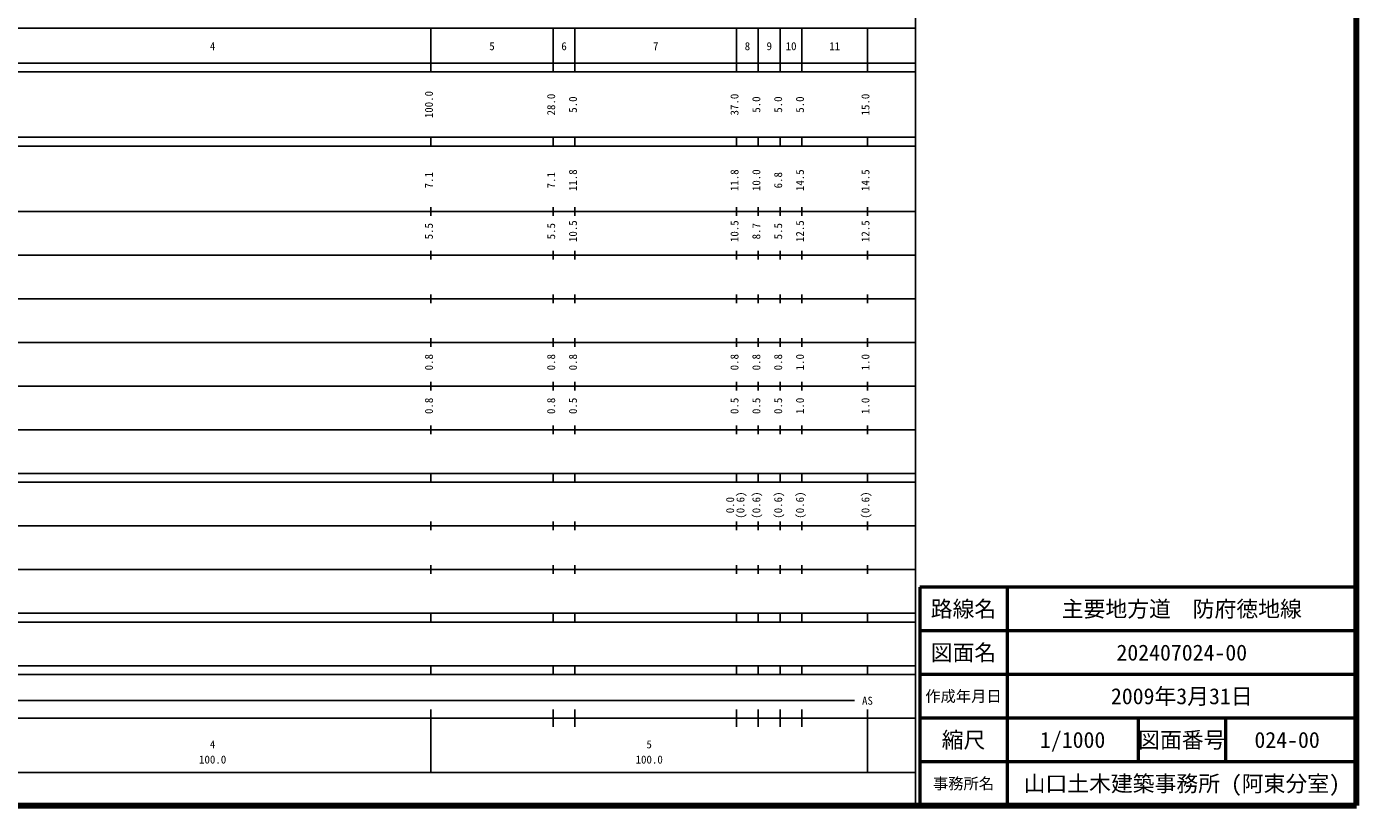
# Model space of a CAD drawing. Units: millimetres on the paper, enlarged 1000 times. Extents: x 40000 to 680000, y 20000 to 380000.
# Drawn here: x 375384 to 680000, y 20000 to 198357 of the extents above; entities that cross this region are included whole.
import ezdxf
from ezdxf.enums import TextEntityAlignment as Align

# ---------------------------------------------------------------- set-up
doc = ezdxf.new("R2010")
doc.units = ezdxf.units.MM
doc.header["$LTSCALE"] = 1000
for name, color, linetype, lineweight in [('M-TTL', 2, 'Continuous', 140), ('M-TTL-BAND', 7, 'Continuous', 25), ('M-TTL-FRAM', 2, 'Continuous', 50), ('M-TTL-LINE', 7, 'Continuous', 50)]:
    doc.layers.add(name, color=color, linetype=linetype, lineweight=lineweight)
doc.layers.add('M-TTL-TXT', color=7, linetype='Continuous')
doc.styles.add('ＭＳ ゴシック', font='')
doc.styles.get('ＭＳ ゴシック').set_extended_font_data('MS Gothic')

msp = doc.modelspace()

# ---------------------------------------------------------------- linework, layer by layer
at = {"layer": 'M-TTL'}
for p, q in [((680000, 20000), (680000, 380000)), ((40000, 20000), (680000, 20000))]:
    msp.add_line(p, q, dxfattribs=at)
at = {"layer": 'M-TTL-BAND'}
for p, q in [((579000, 20000), (579000, 370000)), ((68000, 198000), (579000, 198000)), ((468000, 188000), (468000, 198000)), ((496000, 188000), (496000, 198000)), ((501000, 188000), (501000, 198000)), ((538000, 188000), (538000, 198000)), ((543000, 188000), (543000, 198000)), ((548000, 188000), (548000, 198000)), ((553000, 188000), (553000, 198000)), ((568000, 188000), (568000, 198000)), ((40000, 190000), (579000, 190000)), ((40000, 188000), (579000, 188000)), ((40000, 173000), (579000, 173000)), ((40000, 171000), (579000, 171000)), ((468000, 171000), (468000, 173000)), ((496000, 171000), (496000, 173000)), ((501000, 171000), (501000, 173000)), ((538000, 171000), (538000, 173000)), ((543000, 171000), (543000, 173000)), ((548000, 171000), (548000, 173000)), ((553000, 171000), (553000, 173000)), ((568000, 171000), (568000, 173000)), ((40000, 156000), (579000, 156000)), ((468000, 155000), (468000, 157000)), ((496000, 155000), (496000, 157000)), ((501000, 155000), (501000, 157000)), ((538000, 155000), (538000, 157000)), ((543000, 155000), (543000, 157000)), ((548000, 155000), (548000, 157000)), ((553000, 155000), (553000, 157000)), ((568000, 155000), (568000, 157000)), ((468000, 145000), (468000, 147000)), ((496000, 145000), (496000, 147000)), ((501000, 145000), (501000, 147000)), ((538000, 145000), (538000, 147000)), ((543000, 145000), (543000, 147000)), ((548000, 145000), (548000, 147000)), ((553000, 145000), (553000, 147000)), ((568000, 145000), (568000, 147000)), ((46000, 146000), (579000, 146000)), ((52000, 136000), (579000, 136000)), ((468000, 135000), (468000, 137000)), ((496000, 135000), (496000, 137000)), ((501000, 135000), (501000, 137000)), ((538000, 135000), (538000, 137000)), ((543000, 135000), (543000, 137000)), ((548000, 135000), (548000, 137000)), ((553000, 135000), (553000, 137000)), ((568000, 135000), (568000, 137000)), ((46000, 126000), (579000, 126000)), ((468000, 125000), (468000, 127000)), ((496000, 125000), (496000, 127000)), ((501000, 125000), (501000, 127000)), ((538000, 125000), (538000, 127000)), ((543000, 125000), (543000, 127000)), ((548000, 125000), (548000, 127000)), ((553000, 125000), (553000, 127000)), ((568000, 125000), (568000, 127000)), ((52000, 116000), (579000, 116000)), ((468000, 115000), (468000, 117000)), ((496000, 115000), (496000, 117000)), ((501000, 115000), (501000, 117000)), ((538000, 115000), (538000, 117000)), ((543000, 115000), (543000, 117000)), ((548000, 115000), (548000, 117000)), ((553000, 115000), (553000, 117000)), ((568000, 115000), (568000, 117000)), ((468000, 105000), (468000, 107000)), ((496000, 105000), (496000, 107000)), ((501000, 105000), (501000, 107000)), ((538000, 105000), (538000, 107000)), ((543000, 105000), (543000, 107000)), ((548000, 105000), (548000, 107000)), ((553000, 105000), (553000, 107000)), ((568000, 105000), (568000, 107000)), ((46000, 106000), (579000, 106000)), ((40000, 96000), (579000, 96000)), ((468000, 94000), (468000, 96000)), ((496000, 94000), (496000, 96000)), ((501000, 94000), (501000, 96000)), ((538000, 94000), (538000, 96000)), ((543000, 94000), (543000, 96000)), ((548000, 94000), (548000, 96000)), ((553000, 94000), (553000, 96000)), ((568000, 94000), (568000, 96000)), ((40000, 94000), (579000, 94000)), ((49000, 84000), (579000, 84000)), ((468000, 83000), (468000, 85000)), ((496000, 83000), (496000, 85000)), ((501000, 83000), (501000, 85000)), ((538000, 83000), (538000, 85000)), ((543000, 83000), (543000, 85000)), ((548000, 83000), (548000, 85000)), ((553000, 83000), (553000, 85000)), ((568000, 83000), (568000, 85000)), ((40000, 74000), (579000, 74000)), ((468000, 73000), (468000, 75000)), ((496000, 73000), (496000, 75000)), ((501000, 73000), (501000, 75000)), ((538000, 73000), (538000, 75000)), ((543000, 73000), (543000, 75000)), ((548000, 73000), (548000, 75000)), ((553000, 73000), (553000, 75000)), ((568000, 73000), (568000, 75000)), ((40000, 64000), (579000, 64000)), ((468000, 62000), (468000, 64000)), ((496000, 62000), (496000, 64000)), ((501000, 62000), (501000, 64000)), ((538000, 62000), (538000, 64000)), ((543000, 62000), (543000, 64000)), ((548000, 62000), (548000, 64000)), ((553000, 62000), (553000, 64000)), ((568000, 62000), (568000, 64000)), ((40000, 62000), (579000, 62000)), ((40000, 52000), (579000, 52000)), ((468000, 50000), (468000, 52000)), ((496000, 50000), (496000, 52000)), ((501000, 50000), (501000, 52000)), ((538000, 50000), (538000, 52000)), ((543000, 50000), (543000, 52000)), ((548000, 50000), (548000, 52000)), ((553000, 50000), (553000, 52000)), ((568000, 50000), (568000, 52000)), ((40000, 50000), (579000, 50000)), ((71000, 44000), (565000, 44000)), ((40000, 40000), (579000, 40000)), ((468000, 27500), (468000, 42000)), ((496000, 38000), (496000, 42000)), ((501000, 38000), (501000, 42000)), ((538000, 38000), (538000, 42000)), ((543000, 38000), (543000, 42000)), ((548000, 38000), (548000, 42000)), ((553000, 38000), (553000, 42000)), ((568000, 27500), (568000, 42000)), ((68000, 27500), (579000, 27500))]:
    msp.add_line(p, q, dxfattribs=at)
at = {"layer": 'M-TTL-FRAM'}
for p, q in [((680000, 70000), (580000, 70000)), ((580000, 70000), (580000, 20000))]:
    msp.add_line(p, q, dxfattribs=at)
at = {"layer": 'M-TTL-LINE'}
for p, q in [((600000, 70000), (600000, 20000)), ((680000, 60000), (580000, 60000)), ((680000, 50000), (580000, 50000)), ((680000, 40000), (580000, 40000)), ((630000, 40000), (630000, 30000)), ((650000, 40000), (650000, 30000)), ((680000, 30000), (580000, 30000))]:
    msp.add_line(p, q, dxfattribs=at)

# ---------------------------------------------------------------- texts
at = {"layer": 'M-TTL-BAND', "style": 'ＭＳ ゴシック'}
for s, p in [('4', (418000, 192405)), ('5', (482000, 192405)), ('6', (498500, 192405)), ('7', (519500, 192405)), ('8', (540500, 192405)), ('9', (545500, 192405)), ('10', (550500, 192405)), ('11', (560500, 192405)), ('AS', (568000, 42500)), ('4', (418000, 32523)), ('5', (518000, 32523)), ('100.0', (418000, 29033)), ('100.0', (518000, 29033))]:
    msp.add_text(s, height=1833, dxfattribs=at).set_placement(p, align=Align.BOTTOM_CENTER)
for s, p in [('100.0', (469000, 180500)), ('28.0', (497000, 180500)), ('37.0', (539000, 180500)), ('15.0', (569000, 180500)), ('5.0', (502000, 180500)), ('5.0', (544000, 180500)), ('5.0', (549000, 180500)), ('5.0', (554000, 180500)), ('7.1', (469000, 163174)), ('7.1', (497000, 163174)), ('11.8', (502000, 163174)), ('11.8', (539000, 163174)), ('10.0', (544000, 163174)), ('6.8', (549000, 163174)), ('14.5', (554000, 163174)), ('14.5', (569000, 163174)), ('5.5', (469000, 151500)), ('5.5', (497000, 151500)), ('10.5', (502000, 151500)), ('10.5', (539000, 151500)), ('8.7', (544000, 151500)), ('5.5', (549000, 151500)), ('12.5', (554000, 151500)), ('12.5', (569000, 151500)), ('0.8', (469000, 121500)), ('0.8', (497000, 121500)), ('0.8', (502000, 121500)), ('0.8', (539000, 121500)), ('0.8', (544000, 121500)), ('0.8', (549000, 121500)), ('1.0', (554000, 121500)), ('1.0', (569000, 121500)), ('0.8', (469000, 111500)), ('0.8', (497000, 111500)), ('0.5', (502000, 111500)), ('0.5', (539000, 111500)), ('0.5', (544000, 111500)), ('0.5', (549000, 111500)), ('1.0', (554000, 111500)), ('1.0', (569000, 111500)), ('(0.6)', (540370, 88764)), ('(0.6)', (544000, 88764)), ('(0.6)', (549000, 88764)), ('(0.6)', (554000, 88764)), ('(0.6)', (569000, 88764)), ('0.0', (538000, 88764))]:
    msp.add_text(s, height=1833, rotation=90, dxfattribs=at).set_placement(p, align=Align.BOTTOM_CENTER)
at = {"layer": 'M-TTL-TXT', "style": 'ＭＳ ゴシック'}
for s, height, p in [('路線名', 3666, (590000, 65000)), ('路線名', 3666, (590000, 65000)), ('主要地方道\u3000防府徳地線', 3666, (640000, 65000)), ('図面名', 3666, (590000, 55000)), ('図面名', 3666, (590000, 55000)), ('202407024-00', 3666, (640000, 55000)), ('作成年月日', 2566, (590000, 45000)), ('作成年月日', 2566, (590000, 45000)), ('2009年3月31日', 3666, (640000, 45000)), ('縮尺', 3666, (590000, 35000)), ('縮尺', 3666, (590000, 35000)), ('1/1000', 3666, (615000, 35000)), ('図面番号', 3666, (640000, 35000)), ('図面番号', 3666, (640000, 35000)), ('024-00', 3666, (664125, 35000)), ('事務所名', 2566, (590000, 25000)), ('事務所名', 2566, (590000, 25000)), ('山口土木建築事務所 (阿東分室)', 3666, (640000, 25000))]:
    msp.add_text(s, height=height, dxfattribs=at).set_placement(p, align=Align.MIDDLE_CENTER)

doc.saveas('drawing.dxf')
